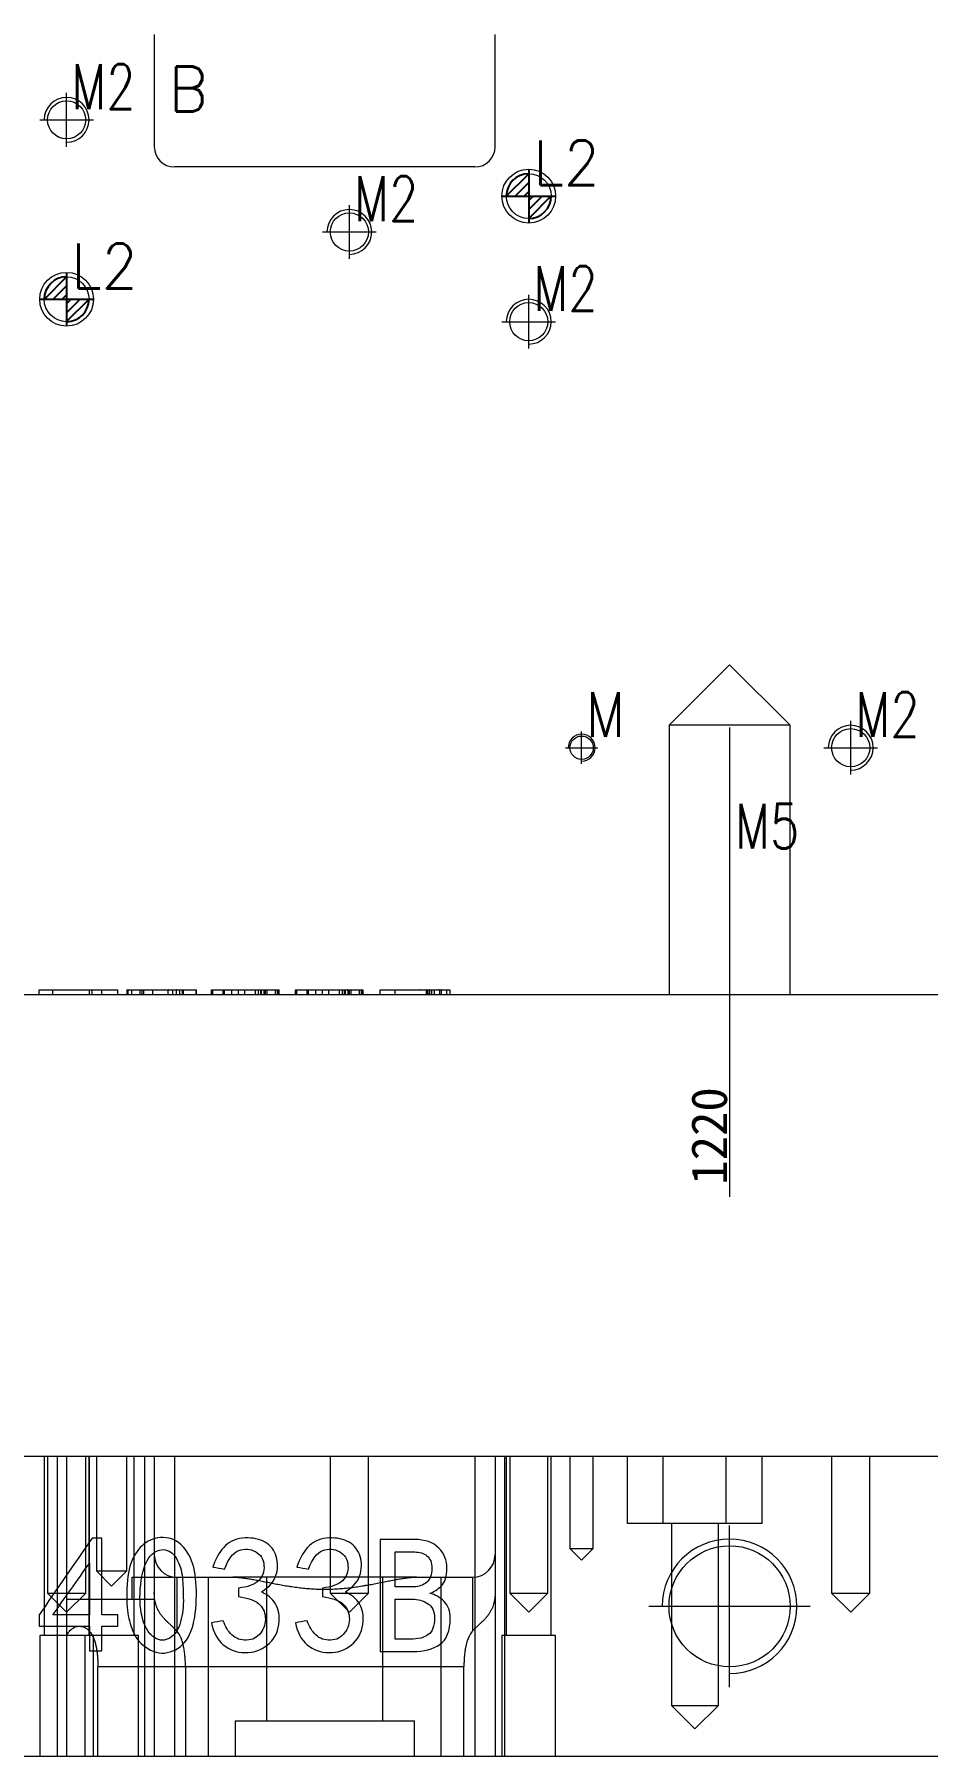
# Model space of a CAD drawing. Header units: millimetres. Extents: x 10479 to 12900, y 31305 to 32703.
# Drawn here: x 11591.2 to 11790.3, y 31336 to 31720 of the extents above; entities that cross this region are included whole.
import ezdxf

# ---------------------------------------------------------------- set-up
doc = ezdxf.new("R2010")
doc.units = ezdxf.units.MM
doc.linetypes.add('CENTER', pattern=[0])
doc.linetypes.add('DASHED', pattern=[0])
for name, color, linetype in [('dim', 4, 'Continuous'), ('LP', 7, 'Continuous'), ('LP_O', 40, 'Continuous')]:
    doc.layers.add(name, color=color, linetype=linetype)
doc.styles.add('_PUG_ERP', font='txt')
doc.styles.add('chinesef_fs', font='txt.shx', dxfattribs={"bigfont": 'gbcbig.shx'})
doc.dimstyles.new('_PUG_ERP', dxfattribs={"dimtxt": 8, "dimasz": 1.5, "dimexe": 0.5, "dimexo": 0.5, "dimgap": 0.5, "dimtad": 1, "dimtxsty": '_PUG_ERP', "dimblk": 'CLOSEDBLANK', "dimcen": 0, "dimclrd": 4, "dimclre": 4, "dimclrt": 3, "dimazin": 3, "dimtfac": 1, "dimtmove": 0, "dimatfit": 3, "dimldrblk": 'CLOSEDBLANK', "dimlwd": 9, "dimlwe": 9})

# ---------------------------------------------------------------- blocks, each defined once
blk = doc.blocks.new('*D735')
at = {"layer": 'Defpoints', "color": 0}
for p in [(11926.17, 32556), (11941.17, 32556), (10526.17, 31506)]:
    blk.add_point(p, dxfattribs=at)
at = {"layer": 'dim', "color": 4, "lineweight": 9}
blk.add_line((11926.67, 32556), (11968.72, 32556), dxfattribs=at)
at = {"layer": 'dim', "color": 3, "lineweight": 13, "insert": (11955.19, 32560.5), "char_height": 8, "attachment_point": 5, "style": '_PUG_ERP'}
blk.add_mtext('1050', dxfattribs=at)
blk = doc.blocks.new('_ClosedBlank')
blk = doc.blocks.new('*D738')
at = {"layer": 'Defpoints', "color": 0}
for p in [(11926.17, 32571), (11926.17, 32556), (10526.17, 31506)]:
    blk.add_point(p, dxfattribs=at)
at = {"layer": 'dim', "color": 4, "lineweight": 9}
blk.add_line((11926.17, 32556.5), (11926.17, 32598.55), dxfattribs=at)
at = {"layer": 'dim', "color": 3, "lineweight": 13, "insert": (11921.67, 32585.02), "char_height": 8, "attachment_point": 5, "rotation": 90, "style": '_PUG_ERP'}
blk.add_mtext('1400', dxfattribs=at)
blk = doc.blocks.new('*D739')
at = {"layer": 'Defpoints', "color": 0}
for p in [(11926.17, 31403.05), (11972.12, 31403.05), (10526.17, 31336.05)]:
    blk.add_point(p, dxfattribs=at)
at = {"layer": 'dim', "color": 4, "lineweight": 9}
blk.add_line((11926.67, 31403.05), (11985.19, 31403.05), dxfattribs=at)
at = {"layer": 'dim', "color": 3, "lineweight": 13, "insert": (11978.91, 31407.55), "char_height": 8, "attachment_point": 5, "style": '_PUG_ERP'}
blk.add_mtext('67', dxfattribs=at)
blk = doc.blocks.new('*D742')
at = {"layer": 'Defpoints', "color": 0}
for p in [(11926.17, 31408.05), (11926.17, 31403.05), (10526.17, 31336.05)]:
    blk.add_point(p, dxfattribs=at)
at = {"layer": 'dim', "color": 4, "lineweight": 9}
blk.add_line((11926.17, 31403.55), (11926.17, 31435.59), dxfattribs=at)
at = {"layer": 'dim', "color": 3, "lineweight": 13, "insert": (11921.67, 31422.07), "char_height": 8, "attachment_point": 5, "rotation": 90, "style": '_PUG_ERP'}
blk.add_mtext('1400', dxfattribs=at)
blk = doc.blocks.new('pg_hx_L0')
at = {"color": 230}
for p, q in [((-0.5, -0.003), (0, 0.497)), ((0, 0.6), (0, -0.6)), ((-0.6, 0), (0.6, 0)), ((-0.3, 0), (0, 0.3)), ((-0.1, 0), (0, 0.1)), ((0.5, 0.003), (0, -0.497)), ((0.1, 0), (0, -0.1)), ((0.3, 0), (0, -0.3))]:
    blk.add_line(p, q, dxfattribs=at)
for start, end in [(90, 180), (270, 0)]:
    blk.add_arc((0, 0), 0.5, start, end, dxfattribs=at)
blk = doc.blocks.new('pg_hx_LLL0')
blk.add_blockref('pg_hx_L0', (0, 0))
blk = doc.blocks.new('*D744')
at = {"layer": 'Defpoints', "color": 0}
for p in [(11746.17, 31566), (10526.17, 31506), (11746.17, 31488.44)]:
    blk.add_point(p, dxfattribs=at)
at = {"layer": 'dim', "color": 4, "lineweight": 9}
blk.add_line((11746.17, 31565.5), (11746.17, 31460.89), dxfattribs=at)
at = {"layer": 'dim', "color": 3, "lineweight": 13, "insert": (11741.67, 31474.42), "char_height": 8, "attachment_point": 5, "rotation": 90, "style": '_PUG_ERP'}
blk.add_mtext('1220', dxfattribs=at)

msp = doc.modelspace()

# ---------------------------------------------------------------- linework, layer by layer
at = {"layer": 'LP', "color": 31, "linetype": 'Continuous', "lineweight": 18}
for p, q in [((11617.889, 31720.048), (11617.889, 31695)), ((11693.889, 31695), (11693.889, 31720.048)), ((11689.389, 31690.5), (11622.389, 31690.5))]:
    msp.add_line(p, q, dxfattribs=at)
at = {"layer": 'LP', "color": 5, "linetype": 'DASHED', "lineweight": 13, "ltscale": 1.505081}
for p, q in [((11746.169, 31579.503), (11732.666, 31566)), ((11759.672, 31566), (11746.169, 31579.503)), ((11732.666, 31566), (11732.666, 31506)), ((11746.169, 31566), (11732.666, 31566)), ((11759.672, 31566), (11746.169, 31566)), ((11759.672, 31506), (11759.672, 31566)), ((11594.086, 31403.047), (11594.086, 31372.467)), ((11602.592, 31372.467), (11602.592, 31403.047)), ((11604.966, 31403.047), (11604.966, 31377.467)), ((11611.772, 31377.467), (11611.772, 31403.047)), ((11657.136, 31403.047), (11657.136, 31372.467)), ((11665.642, 31372.467), (11665.642, 31403.047)), ((11697.136, 31403.047), (11697.136, 31372.467)), ((11705.642, 31372.467), (11705.642, 31403.047)), ((11710.584, 31403.047), (11710.584, 31382.467)), ((11715.79, 31382.467), (11715.79, 31403.047)), ((11768.935, 31403.047), (11768.935, 31372.467)), ((11777.441, 31372.467), (11777.441, 31403.047)), ((11733.186, 31388.047), (11733.186, 31347.467)), ((11743.692, 31347.467), (11743.692, 31388.047)), ((11710.584, 31382.467), (11713.187, 31379.864)), ((11710.584, 31382.467), (11715.79, 31382.467)), ((11713.187, 31379.864), (11715.79, 31382.467)), ((11604.966, 31377.467), (11608.369, 31374.064)), ((11604.966, 31377.467), (11611.772, 31377.467)), ((11608.369, 31374.064), (11611.772, 31377.467)), ((11594.086, 31372.467), (11598.339, 31368.214)), ((11594.086, 31372.467), (11602.592, 31372.467)), ((11598.339, 31368.214), (11602.592, 31372.467)), ((11657.136, 31372.467), (11661.389, 31368.214)), ((11657.136, 31372.467), (11665.642, 31372.467)), ((11661.389, 31368.214), (11665.642, 31372.467)), ((11697.136, 31372.467), (11701.389, 31368.214)), ((11697.136, 31372.467), (11705.642, 31372.467)), ((11701.389, 31368.214), (11705.642, 31372.467)), ((11768.935, 31372.467), (11773.188, 31368.214)), ((11768.935, 31372.467), (11777.441, 31372.467)), ((11773.188, 31368.214), (11777.441, 31372.467)), ((11733.186, 31347.467), (11738.439, 31342.214)), ((11733.186, 31347.467), (11743.692, 31347.467)), ((11738.439, 31342.214), (11743.692, 31347.467))]:
    msp.add_line(p, q, dxfattribs=at)
at = {"layer": 'LP', "color": 135, "linetype": 'Continuous', "lineweight": 18}
for p, q in [((10526.169, 31506), (11926.169, 31506)), ((10526.169, 31403.047), (11926.169, 31403.047)), ((11926.169, 31336.047), (10526.169, 31336.047))]:
    msp.add_line(p, q, dxfattribs=at)
at = {"layer": 'LP', "color": 31, "linetype": 'DASHED', "lineweight": 13, "ltscale": 1.505081}
for p, q in [((11592.189, 31506), (11592.189, 31507)), ((11595.26, 31506), (11595.26, 31507)), ((11603.452, 31506), (11603.452, 31507)), ((11604.035, 31506), (11604.035, 31507)), ((11606.228, 31506), (11606.228, 31507)), ((11609.738, 31506), (11609.738, 31507)), ((11611.752, 31507), (11611.752, 31506)), ((11612.082, 31506), (11612.082, 31507)), ((11613.403, 31507), (11613.397, 31507)), ((11614.694, 31507), (11614.694, 31506)), ((11614.694, 31507), (11614.694, 31507)), ((11615.592, 31506), (11615.592, 31507)), ((11617.566, 31506), (11617.566, 31507)), ((11621.001, 31506), (11621.001, 31507)), ((11622.022, 31506), (11622.022, 31507)), ((11622.831, 31506), (11622.831, 31507)), ((11623.558, 31506), (11623.558, 31507)), ((11624.147, 31506), (11624.147, 31507)), ((11624.367, 31506), (11624.367, 31507)), ((11627.225, 31507), (11627.218, 31507)), ((11627.218, 31506), (11627.218, 31507)), ((11627.276, 31506), (11627.276, 31507)), ((11630.653, 31506), (11630.653, 31507)), ((11630.947, 31506), (11630.947, 31507)), ((11633.285, 31506), (11633.285, 31507)), ((11633.36, 31506), (11633.36, 31507)), ((11633.58, 31506), (11633.58, 31507)), ((11635.191, 31506), (11635.191, 31507)), ((11636.651, 31506), (11636.651, 31507)), ((11638.111, 31506), (11638.111, 31507)), ((11640.455, 31506), (11640.455, 31507)), ((11641.113, 31506), (11641.113, 31507)), ((11641.62, 31506), (11641.62, 31507)), ((11641.771, 31506), (11641.771, 31507)), ((11642.368, 31506), (11642.368, 31507)), ((11642.649, 31506), (11642.649, 31507)), ((11642.664, 31506), (11642.664, 31507)), ((11643.087, 31506), (11643.087, 31507)), ((11644.911, 31506), (11644.911, 31507)), ((11645.376, 31506), (11645.376, 31507)), ((11645.644, 31506), (11645.644, 31507)), ((11645.697, 31507), (11645.695, 31507)), ((11645.734, 31506), (11645.734, 31507)), ((11649.373, 31506), (11649.373, 31507)), ((11649.668, 31506), (11649.668, 31507)), ((11652.006, 31506), (11652.006, 31507)), ((11652.081, 31506), (11652.081, 31507)), ((11652.3, 31506), (11652.3, 31507)), ((11653.911, 31506), (11653.911, 31507)), ((11655.371, 31506), (11655.371, 31507)), ((11656.832, 31506), (11656.832, 31507)), ((11659.176, 31506), (11659.176, 31507)), ((11659.834, 31506), (11659.834, 31507)), ((11660.341, 31506), (11660.341, 31507)), ((11660.492, 31506), (11660.492, 31507)), ((11661.046, 31507), (11661.04, 31507)), ((11661.072, 31507), (11661.068, 31507)), ((11661.082, 31507), (11661.073, 31507)), ((11661.089, 31507), (11661.088, 31507)), ((11661.089, 31506), (11661.089, 31507)), ((11661.37, 31506), (11661.37, 31507)), ((11661.385, 31506), (11661.385, 31507)), ((11661.808, 31506), (11661.808, 31507)), ((11663.632, 31506), (11663.632, 31507)), ((11664.097, 31506), (11664.097, 31507)), ((11664.365, 31506), (11664.365, 31507)), ((11664.455, 31506), (11664.455, 31507)), ((11668.245, 31506), (11668.245, 31507)), ((11671.604, 31506), (11671.604, 31507)), ((11678.623, 31506), (11678.623, 31507)), ((11678.718, 31507), (11678.724, 31507)), ((11678.843, 31506), (11678.843, 31507)), ((11678.994, 31506), (11678.994, 31507)), ((11679.357, 31506), (11679.357, 31507)), ((11679.651, 31507), (11679.648, 31507)), ((11679.796, 31506), (11679.796, 31507)), ((11680.378, 31506), (11680.378, 31507)), ((11681.551, 31506), (11681.551, 31507)), ((11681.914, 31506), (11681.914, 31507)), ((11683.161, 31506), (11683.161, 31507)), ((11683.803, 31507), (11683.799, 31507)), ((11683.888, 31506), (11683.888, 31507)), ((11596.198, 31403.047), (11596.198, 31336.047)), ((11598.369, 31371.047), (11598.369, 31403.047)), ((11615.718, 31403.047), (11615.718, 31336.047)), ((11617.889, 31403.047), (11617.889, 31336.047)), ((11693.889, 31403.047), (11693.889, 31336.047)), ((11696.061, 31336.047), (11696.061, 31403.047)), ((11612.889, 31376.047), (11622.889, 31376.047)), ((11622.889, 31376.047), (11635.395, 31376.047)), ((11622.889, 31376.047), (11622.889, 31364.06)), ((11629.889, 31376.047), (11629.889, 31336.047)), ((11676.383, 31376.047), (11635.395, 31376.047)), ((11642.889, 31376.047), (11642.889, 31344.047)), ((11668.889, 31344.047), (11668.889, 31376.047)), ((11676.383, 31376.047), (11688.889, 31376.047)), ((11681.889, 31336.047), (11681.889, 31376.047)), ((11688.889, 31364.06), (11688.889, 31376.047)), ((11598.369, 31363.126), (11598.369, 31371.047)), ((11603.369, 31371.047), (11598.369, 31371.047)), ((11612.889, 31371.047), (11603.369, 31371.047)), ((11617.889, 31371.047), (11612.889, 31371.047)), ((11592.339, 31363.047), (11592.339, 31336.047)), ((11604.339, 31363.047), (11592.339, 31363.047)), ((11598.369, 31336.047), (11598.369, 31363.126)), ((11602.369, 31363.047), (11602.369, 31336.047)), ((11604.339, 31336.047), (11604.339, 31363.047)), ((11614.369, 31363.047), (11604.339, 31363.047)), ((11614.369, 31336.047), (11614.369, 31363.047)), ((11695.389, 31363.047), (11695.389, 31336.047)), ((11707.389, 31363.047), (11695.389, 31363.047)), ((11707.389, 31336.047), (11707.389, 31363.047)), ((11605.321, 31336.047), (11605.321, 31356.047)), ((11624.841, 31356.047), (11624.841, 31336.047)), ((11686.938, 31336.047), (11686.938, 31356.047)), ((11635.889, 31344.047), (11635.889, 31336.047)), ((11635.889, 31344.047), (11675.889, 31344.047)), ((11675.889, 31336.047), (11675.889, 31344.047))]:
    msp.add_line(p, q, dxfattribs=at)
at = {"layer": 'LP', "color": 155, "linetype": 'DASHED', "lineweight": 13, "ltscale": 1.505081}
for p, q in [((11612.885, 31506), (11612.885, 31507)), ((11615.153, 31506), (11615.153, 31507)), ((11678.699, 31506), (11678.699, 31507)), ((11603.369, 31371.047), (11603.369, 31403.047)), ((11622.389, 31403.047), (11622.389, 31336.047)), ((11689.389, 31403.047), (11689.389, 31336.047)), ((11612.889, 31376.047), (11612.889, 31371.047)), ((11624.841, 31356.047), (11605.321, 31356.047)), ((11686.938, 31356.047), (11624.841, 31356.047))]:
    msp.add_line(p, q, dxfattribs=at)
at = {"layer": 'LP', "color": 2, "linetype": 'DASHED', "lineweight": 13, "ltscale": 1.505081}
for p, q in [((11723.399, 31388.047), (11723.399, 31403.047)), ((11745.439, 31388.047), (11745.439, 31403.047)), ((11753.439, 31388.047), (11753.439, 31403.047)), ((11731.399, 31388.047), (11723.399, 31388.047)), ((11745.439, 31388.047), (11731.399, 31388.047)), ((11753.439, 31388.047), (11745.439, 31388.047))]:
    msp.add_line(p, q, dxfattribs=at)
at = {"layer": 'LP', "color": 42, "linetype": 'Continuous', "lineweight": 18}
for centre, radius in [((11598.339, 31701.005), 4.253), ((11661.389, 31676), 4.253), ((11701.389, 31656), 4.253), ((11773.188, 31561), 4.253), ((11713.187, 31561), 2.603), ((11746.169, 31369.547), 13.503)]:
    msp.add_circle(centre, radius, dxfattribs=at)
at = {"layer": 'LP', "color": 30, "linetype": 'DASHED', "lineweight": 13, "ltscale": 1.505081}
for centre in [(11701.389, 31684), (11598.339, 31661)]:
    msp.add_circle(centre, 6, dxfattribs=at)
at = {"layer": 'LP', "color": 42, "linetype": 'Continuous', "lineweight": 13}
for centre, radius in [((11598.339, 31701.005), 5), ((11661.389, 31676), 5), ((11701.389, 31656), 5), ((11773.188, 31561), 5), ((11713.187, 31561), 3), ((11746.169, 31369.547), 15)]:
    msp.add_arc(centre, radius, 270, 180, dxfattribs=at)
at = {"layer": 'LP', "color": 31, "linetype": 'Continuous', "lineweight": 18}
for centre, start, end in [((11622.389, 31695), 180, 270), ((11689.389, 31695), 270, 0)]:
    msp.add_arc(centre, 4.5, start, end, dxfattribs=at)
at = {"layer": 'LP', "color": 31, "linetype": 'DASHED', "lineweight": 13, "ltscale": 1.505081}
for centre, start, end in [((11622.889, 31381.047), 180, 270), ((11688.889, 31381.047), 270, 0)]:
    msp.add_arc(centre, 5, start, end, dxfattribs=at)
for points in [[(11592.189, 31507), (11596.138, 31507), (11600.086, 31507), (11604.035, 31507)], [(11604.035, 31507), (11604.766, 31507), (11605.497, 31507), (11606.228, 31507)], [(11606.228, 31507), (11607.398, 31507), (11608.568, 31507), (11609.738, 31507)], [(11612.885, 31507), (11613.515, 31507), (11614.42, 31507), (11615.592, 31507)], [(11613.906, 31507), (11613.901, 31507), (11613.897, 31507), (11613.893, 31507)], [(11614.316, 31507), (11614.309, 31507), (11614.302, 31507), (11614.295, 31507)], [(11615.153, 31507), (11615.165, 31507), (11615.178, 31507), (11615.19, 31507)], [(11619.097, 31507), (11619.152, 31507), (11619.208, 31507), (11619.264, 31507)], [(11619.305, 31507), (11619.346, 31507), (11619.387, 31507), (11619.428, 31507)], [(11619.859, 31507), (11619.891, 31507), (11619.924, 31507), (11619.956, 31507)], [(11620.211, 31507), (11620.22, 31507), (11620.23, 31507), (11620.24, 31507)], [(11621.058, 31507), (11621.033, 31507), (11621.007, 31507), (11620.981, 31507)], [(11622.904, 31507), (11622.88, 31507), (11622.856, 31507), (11622.831, 31507)], [(11630.653, 31507), (11630.751, 31507), (11630.849, 31507), (11630.947, 31507)], [(11630.947, 31507), (11631.53, 31507), (11632.339, 31507), (11633.36, 31507)], [(11632.158, 31507), (11632.165, 31507), (11632.173, 31507), (11632.18, 31507)], [(11632.334, 31507), (11632.342, 31507), (11632.349, 31507), (11632.356, 31507)], [(11640.543, 31507), (11640.554, 31507), (11640.565, 31507), (11640.575, 31507)], [(11642.474, 31507), (11642.469, 31507), (11642.463, 31507), (11642.458, 31507)], [(11643.57, 31507), (11643.563, 31507), (11643.556, 31507), (11643.548, 31507)], [(11644.123, 31507), (11644.116, 31507), (11644.11, 31507), (11644.103, 31507)], [(11645.377, 31507), (11645.616, 31507), (11645.734, 31507), (11645.734, 31507)], [(11649.373, 31507), (11649.472, 31507), (11649.57, 31507), (11649.668, 31507)], [(11649.668, 31507), (11650.251, 31507), (11651.06, 31507), (11652.081, 31507)], [(11651.978, 31507), (11651.987, 31507), (11651.996, 31507), (11652.006, 31507)], [(11658.988, 31507), (11658.982, 31507), (11658.976, 31507), (11658.97, 31507)], [(11660.948, 31507), (11660.944, 31507), (11660.939, 31507), (11660.935, 31507)], [(11664.097, 31507), (11664.336, 31507), (11664.455, 31507), (11664.455, 31507)], [(11677.297, 31507), (11677.27, 31507), (11677.242, 31507), (11677.215, 31507)], [(11678.673, 31507), (11678.654, 31507), (11678.635, 31507), (11678.616, 31507)], [(11679.304, 31507), (11679.29, 31507), (11679.276, 31507), (11679.261, 31507)], [(11679.307, 31507), (11679.314, 31507), (11679.321, 31507), (11679.327, 31507)], [(11679.433, 31507), (11679.424, 31507), (11679.415, 31507), (11679.406, 31507)], [(11679.512, 31507), (11679.502, 31507), (11679.49, 31507), (11679.479, 31507)], [(11681.457, 31507), (11681.43, 31507), (11681.404, 31507), (11681.377, 31507)], [(11681.982, 31507), (11681.975, 31507), (11681.968, 31507), (11681.962, 31507)]]:
    msp.add_open_spline(points, degree=3, dxfattribs=at)
for points, knots in [([(11611.752, 31507), (11611.752, 31507), (11611.764, 31507), (11611.884, 31507), (11612.254, 31507), (11612.885, 31507)], [0, 0, 0, 0, 0.1994377, 0.1994377, 1, 1, 1, 1]), ([(11615.592, 31507), (11616.758, 31507), (11618.197, 31507), (11621.611, 31507), (11623.098, 31507), (11624.367, 31507)], [0, 0, 0, 0, 0.5, 0.5, 1, 1, 1, 1]), ([(11624.367, 31507), (11625.628, 31507), (11626.456, 31507), (11627.133, 31507), (11627.276, 31507), (11627.276, 31507)], [0, 0, 0, 0, 0.5786728, 0.5786728, 1, 1, 1, 1]), ([(11633.36, 31507), (11634.382, 31507), (11635.773, 31507), (11639.283, 31507), (11640.818, 31507), (11643.451, 31507), (11644.376, 31507), (11645.221, 31507), (11645.376, 31507), (11645.376, 31507)], [0, 0, 0, 0, 0.2793681, 0.2793681, 0.5587363, 0.5587363, 0.8381044, 0.8381044, 1, 1, 1, 1]), ([(11652.081, 31507), (11653.102, 31507), (11654.494, 31507), (11658.004, 31507), (11659.539, 31507), (11662.172, 31507), (11663.097, 31507), (11663.942, 31507), (11664.097, 31507), (11664.097, 31507)], [0, 0, 0, 0, 0.2793681, 0.2793681, 0.5587363, 0.5587363, 0.8381044, 0.8381044, 1, 1, 1, 1]), ([(11668.245, 31507), (11670.779, 31507), (11673.313, 31507), (11678.281, 31507), (11680.111, 31507), (11682.551, 31507), (11683.161, 31507), (11683.161, 31507), (11683.161, 31507), (11683.161, 31507)], [0, 0, 0, 0, 0.3423398, 0.3423398, 0.6710972, 0.6710972, 0.9998546, 0.9998546, 1, 1, 1, 1]), ([(11683.162, 31507), (11683.647, 31507), (11683.888, 31507), (11683.888, 31507), (11683.888, 31507), (11683.888, 31507)], [0, 0, 0, 0, 0.9994569, 0.9994569, 1, 1, 1, 1]), ([(11635.395, 31376.047), (11635.704, 31376.047), (11636.021, 31376.035), (11636.675, 31375.992), (11637.011, 31375.961), (11637.7, 31375.882), (11638.054, 31375.835), (11638.78, 31375.726), (11639.151, 31375.665), (11639.913, 31375.532), (11640.303, 31375.46), (11640.802, 31375.366), (11640.903, 31375.346), (11641.105, 31375.308), (11641.206, 31375.288), (11641.512, 31375.228), (11641.718, 31375.188), (11642.339, 31375.065), (11642.759, 31374.981), (11643.61, 31374.812), (11644.041, 31374.727), (11644.916, 31374.558), (11645.36, 31374.474), (11646.259, 31374.309), (11646.714, 31374.229), (11647.408, 31374.114), (11647.757, 31374.057), (11648.11, 31374.002), (11648.346, 31373.966), (11648.465, 31373.949), (11649.057, 31373.862), (11649.534, 31373.797), (11650.491, 31373.68), (11651.451, 31373.575), (11652.421, 31373.497), (11653.394, 31373.433), (11653.883, 31373.409), (11654.865, 31373.376), (11655.358, 31373.368), (11656.102, 31373.367), (11656.474, 31373.37), (11656.91, 31373.378), (11657.097, 31373.383), (11657.222, 31373.387), (11657.284, 31373.389), (11657.846, 31373.407), (11658.342, 31373.431), (11659.325, 31373.494), (11659.813, 31373.533), (11660.782, 31373.625), (11661.745, 31373.73), (11663.168, 31373.922), (11664.103, 31374.069), (11664.684, 31374.166), (11664.8, 31374.185), (11665.032, 31374.225), (11665.377, 31374.285), (11665.719, 31374.346), (11666.397, 31374.47), (11666.842, 31374.554), (11667.719, 31374.723), (11668.15, 31374.809), (11669, 31374.977), (11669.419, 31375.061), (11670.243, 31375.224), (11670.649, 31375.303), (11671.248, 31375.417), (11671.446, 31375.454), (11671.692, 31375.499), (11671.741, 31375.508), (11671.838, 31375.526), (11671.887, 31375.535), (11672.033, 31375.561), (11672.517, 31375.647), (11672.986, 31375.724), (11673.716, 31375.833), (11674.072, 31375.881), (11674.765, 31375.961), (11675.102, 31375.992), (11675.757, 31376.035), (11676.075, 31376.047), (11676.383, 31376.047)], [0, 0, 0, 0, 0.03125, 0.03125, 0.0625, 0.0625, 0.09375, 0.09375, 0.125, 0.125, 0.15625, 0.15625, 0.1640625, 0.1640625, 0.171875, 0.171875, 0.1875, 0.1875, 0.21875, 0.21875, 0.25, 0.25, 0.28125, 0.28125, 0.3125, 0.3125, 0.328125, 0.3359375, 0.3359375, 0.34375, 0.34375, 0.375, 0.375, 0.40625, 0.4375, 0.4375, 0.46875, 0.46875, 0.5, 0.5, 0.515625, 0.5234375, 0.5273438, 0.5273438, 0.53125, 0.53125, 0.5625, 0.5625, 0.59375, 0.59375, 0.625, 0.65625, 0.6875, 0.6875, 0.6953125, 0.6953125, 0.703125, 0.71875, 0.71875, 0.75, 0.75, 0.78125, 0.78125, 0.8125, 0.8125, 0.84375, 0.84375, 0.859375, 0.859375, 0.8632813, 0.8632813, 0.8671875, 0.8671875, 0.875, 0.90625, 0.90625, 0.9375, 0.9375, 0.96875, 0.96875, 1, 1, 1, 1]), ([(11622.889, 31364.06), (11622.749, 31364.214), (11622.604, 31364.365), (11622.307, 31364.662), (11622.154, 31364.809), (11621.845, 31365.1), (11621.532, 31365.391), (11621.215, 31365.684), (11620.977, 31365.908), (11620.898, 31365.983), (11620.781, 31366.097), (11620.741, 31366.135), (11620.663, 31366.212), (11620.624, 31366.25), (11620.43, 31366.443), (11620.279, 31366.599), (11619.987, 31366.917), (11619.846, 31367.079), (11619.575, 31367.411), (11619.446, 31367.58), (11619.201, 31367.929), (11619.085, 31368.107), (11618.922, 31368.384), (11618.87, 31368.477), (11618.794, 31368.619), (11618.769, 31368.667), (11618.72, 31368.763), (11618.697, 31368.812), (11618.581, 31369.054), (11618.497, 31369.251), (11618.348, 31369.65), (11618.281, 31369.852), (11618.165, 31370.262), (11618.116, 31370.471), (11618.031, 31370.893), (11617.997, 31371.106), (11617.962, 31371.377), (11617.956, 31371.432), (11617.944, 31371.54), (11617.928, 31371.704), (11617.915, 31371.867), (11617.895, 31372.195), (11617.889, 31372.414), (11617.889, 31372.633)], [0, 0, 0, 0, 0.0625, 0.0625, 0.125, 0.125, 0.1875, 0.25, 0.25, 0.28125, 0.28125, 0.296875, 0.296875, 0.3125, 0.3125, 0.375, 0.375, 0.4375, 0.4375, 0.5, 0.5, 0.5625, 0.5625, 0.59375, 0.59375, 0.609375, 0.609375, 0.625, 0.625, 0.6875, 0.6875, 0.75, 0.75, 0.8125, 0.8125, 0.875, 0.875, 0.890625, 0.890625, 0.90625, 0.9375, 0.9375, 1, 1, 1, 1]), ([(11693.889, 31372.633), (11693.889, 31372.414), (11693.883, 31372.196), (11693.857, 31371.763), (11693.837, 31371.548), (11693.784, 31371.119), (11693.75, 31370.906), (11693.687, 31370.589), (11693.664, 31370.483), (11693.626, 31370.326), (11693.613, 31370.273), (11693.586, 31370.168), (11693.571, 31370.116), (11693.498, 31369.856), (11693.431, 31369.652), (11693.282, 31369.253), (11693.199, 31369.058), (11693.017, 31368.675), (11692.917, 31368.488), (11692.702, 31368.122), (11692.586, 31367.942), (11692.432, 31367.721), (11692.4, 31367.678), (11692.337, 31367.59), (11692.24, 31367.46), (11692.14, 31367.333), (11691.935, 31367.082), (11691.793, 31366.92), (11691.501, 31366.602), (11691.351, 31366.446), (11691.043, 31366.14), (11690.887, 31365.989), (11690.649, 31365.764), (11690.569, 31365.69), (11690.409, 31365.541), (11690.33, 31365.468), (11690.092, 31365.247), (11689.934, 31365.102), (11689.624, 31364.809), (11689.472, 31364.662), (11689.174, 31364.365), (11689.029, 31364.214), (11688.889, 31364.06)], [0, 0, 0, 0, 0.0625, 0.0625, 0.125, 0.125, 0.1875, 0.1875, 0.21875, 0.21875, 0.234375, 0.234375, 0.25, 0.25, 0.3125, 0.3125, 0.375, 0.375, 0.4375, 0.4375, 0.5, 0.5, 0.515625, 0.515625, 0.53125, 0.5625, 0.5625, 0.625, 0.625, 0.6875, 0.6875, 0.75, 0.75, 0.78125, 0.78125, 0.8125, 0.8125, 0.875, 0.875, 0.9375, 0.9375, 1, 1, 1, 1]), ([(11598.369, 31363.126), (11598.441, 31363.256), (11598.517, 31363.383), (11598.68, 31363.629), (11598.766, 31363.748), (11598.951, 31363.979), (11599.05, 31364.09), (11599.261, 31364.302), (11599.373, 31364.402), (11599.608, 31364.585), (11599.733, 31364.67), (11599.898, 31364.764), (11599.931, 31364.783), (11599.999, 31364.818), (11600.034, 31364.835), (11600.138, 31364.884), (11600.209, 31364.914), (11600.424, 31364.995), (11600.573, 31365.038), (11600.765, 31365.074), (11600.804, 31365.08), (11600.882, 31365.091), (11600.92, 31365.095), (11601.037, 31365.106), (11601.192, 31365.114), (11601.347, 31365.107), (11601.464, 31365.097), (11601.503, 31365.092), (11601.58, 31365.082), (11601.619, 31365.075), (11601.812, 31365.04), (11601.961, 31364.999), (11602.177, 31364.918), (11602.248, 31364.888), (11602.353, 31364.839), (11602.388, 31364.822), (11602.456, 31364.787), (11602.489, 31364.769), (11602.654, 31364.675), (11602.779, 31364.591), (11602.956, 31364.454), (11603.013, 31364.406), (11603.098, 31364.332), (11603.125, 31364.306), (11603.18, 31364.255), (11603.207, 31364.229), (11603.339, 31364.097), (11603.437, 31363.986), (11603.622, 31363.757), (11603.709, 31363.638), (11603.871, 31363.393), (11603.948, 31363.267), (11604.037, 31363.105), (11604.055, 31363.073), (11604.09, 31363.007), (11604.107, 31362.974), (11604.157, 31362.875), (11604.19, 31362.808), (11604.284, 31362.607), (11604.342, 31362.471), (11604.452, 31362.196), (11604.503, 31362.058), (11604.598, 31361.777), (11604.642, 31361.635), (11604.767, 31361.206), (11604.839, 31360.914), (11604.918, 31360.544), (11604.933, 31360.47), (11604.962, 31360.321), (11604.977, 31360.246), (11605.017, 31360.021), (11605.042, 31359.871), (11605.111, 31359.419), (11605.15, 31359.117), (11605.214, 31358.51), (11605.24, 31358.205), (11605.281, 31357.592), (11605.296, 31357.285), (11605.316, 31356.668), (11605.321, 31356.358), (11605.321, 31356.047)], [0, 0, 0, 0, 0.03125, 0.03125, 0.0625, 0.0625, 0.09375, 0.09375, 0.125, 0.125, 0.15625, 0.15625, 0.1640625, 0.1640625, 0.171875, 0.171875, 0.1875, 0.1875, 0.21875, 0.21875, 0.2265625, 0.2265625, 0.234375, 0.234375, 0.25, 0.265625, 0.265625, 0.2734375, 0.2734375, 0.28125, 0.28125, 0.3125, 0.3125, 0.328125, 0.328125, 0.3359375, 0.3359375, 0.34375, 0.34375, 0.375, 0.375, 0.390625, 0.390625, 0.3984375, 0.3984375, 0.40625, 0.40625, 0.4375, 0.4375, 0.46875, 0.46875, 0.5, 0.5, 0.5078125, 0.5078125, 0.515625, 0.515625, 0.53125, 0.53125, 0.5625, 0.5625, 0.59375, 0.59375, 0.625, 0.625, 0.6875, 0.6875, 0.703125, 0.703125, 0.71875, 0.71875, 0.75, 0.75, 0.8125, 0.8125, 0.875, 0.875, 0.9375, 0.9375, 1, 1, 1, 1]), ([(11624.841, 31356.047), (11624.841, 31356.408), (11624.834, 31356.767), (11624.807, 31357.481), (11624.787, 31357.836), (11624.732, 31358.543), (11624.696, 31358.894), (11624.608, 31359.592), (11624.554, 31359.939), (11624.457, 31360.457), (11624.421, 31360.628), (11624.363, 31360.885), (11624.343, 31360.97), (11624.3, 31361.141), (11624.278, 31361.226), (11624.209, 31361.479), (11624.16, 31361.646), (11624.052, 31361.975), (11623.994, 31362.138), (11623.899, 31362.379), (11623.866, 31362.459), (11623.798, 31362.618), (11623.763, 31362.697), (11623.652, 31362.93), (11623.573, 31363.082), (11623.402, 31363.377), (11623.31, 31363.52), (11623.112, 31363.798), (11623.005, 31363.932), (11622.889, 31364.06)], [0, 0, 0, 0, 0.125, 0.125, 0.25, 0.25, 0.375, 0.375, 0.5, 0.5, 0.5625, 0.5625, 0.59375, 0.59375, 0.625, 0.625, 0.6875, 0.6875, 0.75, 0.75, 0.78125, 0.78125, 0.8125, 0.8125, 0.875, 0.875, 0.9375, 0.9375, 1, 1, 1, 1]), ([(11688.889, 31364.06), (11688.774, 31363.932), (11688.667, 31363.799), (11688.469, 31363.522), (11688.377, 31363.378), (11688.248, 31363.156), (11688.207, 31363.08), (11688.127, 31362.928), (11688.089, 31362.85), (11687.978, 31362.618), (11687.911, 31362.46), (11687.785, 31362.141), (11687.728, 31361.979), (11687.621, 31361.652), (11687.571, 31361.486), (11687.48, 31361.152), (11687.438, 31360.983), (11687.379, 31360.727), (11687.361, 31360.642), (11687.325, 31360.47), (11687.308, 31360.383), (11687.226, 31359.949), (11687.172, 31359.6), (11687.082, 31358.899), (11687.047, 31358.546), (11686.991, 31357.838), (11686.971, 31357.482), (11686.944, 31356.767), (11686.938, 31356.407), (11686.938, 31356.047)], [0, 0, 0, 0, 0.0625, 0.0625, 0.125, 0.125, 0.15625, 0.15625, 0.1875, 0.1875, 0.25, 0.25, 0.3125, 0.3125, 0.375, 0.375, 0.4375, 0.4375, 0.46875, 0.46875, 0.5, 0.5, 0.625, 0.625, 0.75, 0.75, 0.875, 0.875, 1, 1, 1, 1])]:
    msp.add_open_spline(points, degree=3, knots=knots, dxfattribs=at)
at = {"layer": 'LP', "color": 2, "linetype": 'DASHED', "lineweight": 13, "ltscale": 1.505081}
msp.add_open_spline([(11731.399, 31388.047), (11731.399, 31403.047)], degree=1, dxfattribs=at)
at = {"layer": 'LP', "color": 31, "linetype": 'Continuous', "lineweight": 18}
for points in [[(11604.035, 31384.737), (11600.086, 31379.034), (11596.138, 31373.33), (11592.189, 31367.627)], [(11606.228, 31384.737), (11605.497, 31384.737), (11604.766, 31384.737), (11604.035, 31384.737)], [(11606.228, 31367.627), (11606.228, 31373.33), (11606.228, 31379.034), (11606.228, 31384.737)], [(11615.592, 31383.421), (11614.42, 31382.447), (11613.515, 31381.2), (11612.885, 31379.692)], [(11633.36, 31382.687), (11632.339, 31381.522), (11631.53, 31380.055), (11630.947, 31378.3)], [(11652.081, 31382.687), (11651.06, 31381.522), (11650.251, 31380.055), (11649.668, 31378.3)], [(11668.245, 31384.442), (11668.245, 31376.109), (11668.245, 31367.775), (11668.245, 31359.442)], [(11671.604, 31373.913), (11671.604, 31376.497), (11671.604, 31379.082), (11671.604, 31381.666)], [(11595.26, 31367.627), (11597.991, 31371.477), (11600.722, 31375.327), (11603.452, 31379.178)], [(11603.452, 31379.178), (11603.452, 31375.327), (11603.452, 31371.477), (11603.452, 31367.627)], [(11622.831, 31380.206), (11623.558, 31378.938), (11623.996, 31377.525), (11624.147, 31375.963)], [(11630.947, 31378.3), (11631.825, 31378.154), (11632.702, 31378.008), (11633.58, 31377.861)], [(11649.668, 31378.3), (11650.546, 31378.154), (11651.423, 31378.008), (11652.3, 31377.861)], [(11641.113, 31375.229), (11640.181, 31374.352), (11638.7, 31373.817), (11636.651, 31373.625)], [(11636.651, 31373.625), (11636.651, 31372.99), (11636.651, 31372.355), (11636.651, 31371.719)], [(11659.834, 31375.229), (11658.902, 31374.352), (11657.421, 31373.817), (11655.371, 31373.625)], [(11655.371, 31373.625), (11655.371, 31372.99), (11655.371, 31372.355), (11655.371, 31371.719)], [(11679.357, 31372.453), (11680.234, 31372.748), (11681.084, 31373.31), (11681.914, 31374.132)], [(11636.651, 31371.719), (11638.7, 31371.431), (11640.181, 31370.917), (11641.113, 31370.184)], [(11641.113, 31370.184), (11642.039, 31369.457), (11642.546, 31368.429), (11642.649, 31367.113)], [(11644.911, 31370.115), (11644.184, 31371.281), (11643.135, 31372.158), (11641.771, 31372.748)], [(11645.644, 31365.509), (11645.884, 31367.408), (11645.644, 31368.943), (11644.911, 31370.115)], [(11655.371, 31371.719), (11657.421, 31371.431), (11658.902, 31370.917), (11659.834, 31370.184)], [(11659.834, 31370.184), (11660.759, 31369.457), (11661.267, 31368.429), (11661.37, 31367.113)], [(11663.632, 31370.115), (11662.905, 31371.281), (11661.856, 31372.158), (11660.492, 31372.748)], [(11664.365, 31365.509), (11664.605, 31367.408), (11664.365, 31368.943), (11663.632, 31370.115)], [(11671.604, 31362.218), (11671.604, 31365.191), (11671.604, 31368.164), (11671.604, 31371.137)], [(11592.189, 31367.627), (11592.189, 31366.8), (11592.189, 31365.973), (11592.189, 31365.145)], [(11603.452, 31367.627), (11600.722, 31367.627), (11597.991, 31367.627), (11595.26, 31367.627)], [(11609.738, 31367.627), (11608.568, 31367.627), (11607.398, 31367.627), (11606.228, 31367.627)], [(11609.738, 31365.145), (11609.738, 31365.973), (11609.738, 31366.8), (11609.738, 31367.627)], [(11617.566, 31362.801), (11616.442, 31363.678), (11615.64, 31365.166), (11615.153, 31367.264)], [(11623.558, 31365.509), (11623.023, 31363.898), (11622.173, 31362.828), (11621.001, 31362.294)], [(11633.285, 31366.311), (11632.407, 31366.165), (11631.53, 31366.018), (11630.653, 31365.872)], [(11630.653, 31365.872), (11631.043, 31363.726), (11631.921, 31362.095), (11633.285, 31360.978)], [(11635.191, 31363.171), (11634.313, 31363.994), (11633.676, 31365.043), (11633.285, 31366.311)], [(11642.649, 31367.113), (11642.745, 31365.797), (11642.402, 31364.631), (11641.62, 31363.61)], [(11643.087, 31360.902), (11644.548, 31362.074), (11645.398, 31363.603), (11645.644, 31365.509)], [(11652.006, 31366.311), (11651.128, 31366.165), (11650.251, 31366.018), (11649.373, 31365.872)], [(11649.373, 31365.872), (11649.764, 31363.726), (11650.642, 31362.095), (11652.006, 31360.978)], [(11653.911, 31363.171), (11653.034, 31363.994), (11652.396, 31365.043), (11652.006, 31366.311)], [(11661.37, 31367.113), (11661.466, 31365.797), (11661.123, 31364.631), (11660.341, 31363.61)], [(11661.808, 31360.902), (11663.268, 31362.074), (11664.118, 31363.603), (11664.365, 31365.509)], [(11592.189, 31365.145), (11595.944, 31365.145), (11599.698, 31365.145), (11603.452, 31365.145)], [(11603.452, 31365.145), (11603.452, 31363.292), (11603.452, 31361.439), (11603.452, 31359.586)], [(11606.228, 31365.145), (11607.398, 31365.145), (11608.568, 31365.145), (11609.738, 31365.145)], [(11606.228, 31359.586), (11606.228, 31361.439), (11606.228, 31363.292), (11606.228, 31365.145)], [(11621.001, 31362.294), (11619.829, 31361.752), (11618.684, 31361.924), (11617.566, 31362.801)], [(11603.452, 31359.586), (11604.378, 31359.586), (11605.303, 31359.586), (11606.228, 31359.586)], [(11633.285, 31360.978), (11634.649, 31359.853), (11636.26, 31359.271), (11638.111, 31359.223)], [(11638.111, 31359.223), (11639.968, 31359.168), (11641.62, 31359.73), (11643.087, 31360.902)], [(11652.006, 31360.978), (11653.37, 31359.853), (11654.981, 31359.271), (11656.832, 31359.223)], [(11656.832, 31359.223), (11658.689, 31359.168), (11660.341, 31359.73), (11661.808, 31360.902)]]:
    msp.add_open_spline(points, degree=3, dxfattribs=at)
for points, knots in [([(11624.367, 31382.763), (11623.098, 31384.175), (11621.611, 31384.881), (11618.197, 31384.881), (11616.758, 31384.394), (11615.592, 31383.421)], [0, 0, 0, 0, 0.5, 0.5, 1, 1, 1, 1]), ([(11641.771, 31372.748), (11643.622, 31373.913), (11644.739, 31375.277), (11645.521, 31378.403), (11645.446, 31379.836), (11644.376, 31382.468), (11643.451, 31383.448), (11640.818, 31384.709), (11639.283, 31384.929), (11635.773, 31384.545), (11634.382, 31383.859), (11633.36, 31382.687)], [0, 0, 0, 0, 0.2, 0.2, 0.4, 0.4, 0.6, 0.6, 0.8, 0.8, 1, 1, 1, 1]), ([(11660.492, 31372.748), (11662.343, 31373.913), (11663.46, 31375.277), (11664.242, 31378.403), (11664.166, 31379.836), (11663.097, 31382.468), (11662.172, 31383.448), (11659.539, 31384.709), (11658.004, 31384.929), (11654.494, 31384.545), (11653.102, 31383.859), (11652.081, 31382.687)], [0, 0, 0, 0, 0.2, 0.2, 0.4, 0.4, 0.6, 0.6, 0.8, 0.8, 1, 1, 1, 1]), ([(11615.153, 31367.264), (11614.667, 31369.361), (11614.564, 31371.747), (11615.153, 31377.107), (11615.764, 31379.082), (11617.614, 31381.618), (11618.684, 31382.228), (11621.124, 31382.132), (11622.098, 31381.474), (11622.831, 31380.206)], [0, 0, 0, 0, 0.25, 0.25, 0.5, 0.5, 0.75, 0.75, 1, 1, 1, 1]), ([(11627.218, 31370.04), (11627.362, 31372.816), (11627.239, 31375.284), (11626.456, 31379.568), (11625.628, 31381.351), (11624.367, 31382.763)], [0, 0, 0, 0, 0.4992258, 0.4992258, 1, 1, 1, 1]), ([(11633.58, 31377.861), (11634.361, 31380.103), (11635.41, 31381.474), (11638.042, 31382.447), (11639.283, 31382.372), (11640.455, 31381.741)], [0, 0, 0, 0, 0.5, 0.5, 1, 1, 1, 1]), ([(11640.455, 31381.741), (11641.62, 31381.104), (11642.258, 31380.082), (11642.45, 31377.251), (11642.039, 31376.107), (11641.113, 31375.229)], [0, 0, 0, 0, 0.4987949, 0.4987949, 1, 1, 1, 1]), ([(11652.3, 31377.861), (11653.082, 31380.103), (11654.131, 31381.474), (11656.763, 31382.447), (11658.004, 31382.372), (11659.176, 31381.741)], [0, 0, 0, 0, 0.5, 0.5, 1, 1, 1, 1]), ([(11659.176, 31381.741), (11660.341, 31381.104), (11660.979, 31380.082), (11661.171, 31377.251), (11660.759, 31376.107), (11659.834, 31375.229)], [0, 0, 0, 0, 0.4987949, 0.4987949, 1, 1, 1, 1]), ([(11681.914, 31374.132), (11682.743, 31374.962), (11683.161, 31376.257), (11683.161, 31379.767), (11682.551, 31381.275), (11680.111, 31383.811), (11678.281, 31384.442), (11673.313, 31384.442), (11670.779, 31384.442), (11668.245, 31384.442)], [0, 0, 0, 0, 0.2474442, 0.2474442, 0.4948885, 0.4948885, 0.7423327, 0.7423327, 1, 1, 1, 1]), ([(11671.604, 31381.666), (11673.066, 31381.666), (11674.529, 31381.666), (11677.067, 31381.666), (11677.965, 31381.371), (11678.699, 31380.788)], [0, 0, 0, 0, 0.5760576, 0.5760576, 1, 1, 1, 1]), ([(11678.699, 31380.788), (11679.432, 31380.206), (11679.796, 31379.28), (11679.796, 31376.545), (11679.405, 31375.496), (11678.623, 31374.866)], [0, 0, 0, 0, 0.4636591, 0.4636591, 1, 1, 1, 1]), ([(11612.885, 31379.692), (11612.254, 31378.184), (11611.884, 31376.134), (11611.692, 31370.965), (11611.788, 31368.923), (11612.082, 31367.408)], [0, 0, 0, 0, 0.5, 0.5, 1, 1, 1, 1]), ([(11624.147, 31375.963), (11624.291, 31374.406), (11624.367, 31372.672), (11624.367, 31368.868), (11624.092, 31367.113), (11623.558, 31365.509)], [0, 0, 0, 0, 0.4990991, 0.4990991, 1, 1, 1, 1]), ([(11678.623, 31374.866), (11677.849, 31374.235), (11676.917, 31373.913), (11674.433, 31373.913), (11673.018, 31373.913), (11671.604, 31373.913)], [0, 0, 0, 0, 0.4305428, 0.4305428, 1, 1, 1, 1]), ([(11622.022, 31359.586), (11623.681, 31360.265), (11624.922, 31361.485), (11626.581, 31364.995), (11627.067, 31367.264), (11627.218, 31370.04)], [0, 0, 0, 0, 0.5, 0.5, 1, 1, 1, 1]), ([(11671.604, 31371.137), (11672.872, 31371.137), (11674.14, 31371.137), (11676.677, 31371.137), (11677.821, 31370.821), (11678.843, 31370.184)], [0, 0, 0, 0, 0.5, 0.5, 1, 1, 1, 1]), ([(11678.843, 31370.184), (11679.871, 31369.553), (11680.378, 31368.456), (11680.378, 31365.145), (11679.919, 31363.925), (11678.994, 31363.24)], [0, 0, 0, 0, 0.4699793, 0.4699793, 1, 1, 1, 1]), ([(11681.551, 31361.046), (11683.107, 31362.122), (11683.888, 31364.069), (11683.888, 31368.456), (11683.429, 31369.697), (11681.571, 31371.555), (11680.529, 31372.158), (11679.357, 31372.453)], [0, 0, 0, 0, 0.4754332, 0.4754332, 0.7367488, 0.7367488, 1, 1, 1, 1]), ([(11612.082, 31367.408), (11612.37, 31365.899), (11612.857, 31364.46), (11614.228, 31361.732), (11615.393, 31360.635), (11618.711, 31358.976), (11620.37, 31358.901), (11622.022, 31359.586)], [0, 0, 0, 0, 0.3333333, 0.3333333, 0.6666667, 0.6666667, 1, 1, 1, 1]), ([(11641.62, 31363.61), (11640.846, 31362.582), (11639.797, 31362.047), (11637.165, 31361.951), (11636.068, 31362.342), (11635.191, 31363.171)], [0, 0, 0, 0, 0.5, 0.5, 1, 1, 1, 1]), ([(11660.341, 31363.61), (11659.567, 31362.582), (11658.518, 31362.047), (11655.886, 31361.951), (11654.789, 31362.342), (11653.911, 31363.171)], [0, 0, 0, 0, 0.5, 0.5, 1, 1, 1, 1]), ([(11678.994, 31363.24), (11678.061, 31362.561), (11676.725, 31362.218), (11673.848, 31362.218), (11672.726, 31362.218), (11671.604, 31362.218)], [0, 0, 0, 0, 0.6100079, 0.6100079, 1, 1, 1, 1]), ([(11668.245, 31359.442), (11670.681, 31359.442), (11673.117, 31359.442), (11677.993, 31359.442), (11679.988, 31359.977), (11681.551, 31361.046)], [0, 0, 0, 0, 0.4995314, 0.4995314, 1, 1, 1, 1])]:
    msp.add_open_spline(points, degree=3, knots=knots, dxfattribs=at)
at = {"layer": 'LP_O', "linetype": 'CENTER', "lineweight": 13, "ltscale": 1.505081}
for p, q in [((11598.339, 31695.005), (11598.339, 31707.005)), ((11592.339, 31701.005), (11604.339, 31701.005)), ((11661.389, 31670), (11661.389, 31682)), ((11655.389, 31676), (11667.389, 31676)), ((11701.389, 31650), (11701.389, 31662)), ((11695.389, 31656), (11707.389, 31656)), ((11773.188, 31555), (11773.188, 31567)), ((11713.187, 31557.4), (11713.187, 31564.6)), ((11709.587, 31561), (11716.787, 31561)), ((11767.188, 31561), (11779.188, 31561)), ((11746.169, 31351.547), (11746.169, 31387.547)), ((11728.169, 31369.547), (11764.169, 31369.547))]:
    msp.add_line(p, q, dxfattribs=at)
at = {"layer": 'LP_O', "linetype": 'DASHED', "lineweight": 13, "ltscale": 1.505081}
for p, q in [((11593.339, 31403.047), (11593.339, 31363.047)), ((11603.339, 31363.047), (11603.339, 31403.047)), ((11603.369, 31403.047), (11603.369, 31363.047)), ((11613.369, 31363.047), (11613.369, 31403.047)), ((11696.389, 31403.047), (11696.389, 31363.047)), ((11706.389, 31363.047), (11706.389, 31403.047))]:
    msp.add_line(p, q, dxfattribs=at)
at = {"layer": 'LP_O', "linetype": 'Continuous', "lineweight": 18}
for centre in [(11701.389, 31684), (11598.339, 31661)]:
    msp.add_circle(centre, 5, dxfattribs=at)

# ---------------------------------------------------------------- block references
at = {"layer": 'LP', "lineweight": 13, "ltscale": 1.505081, "xscale": 10, "yscale": 10, "zscale": 10}
for p in [(11701.389, 31684), (11598.339, 31661)]:
    msp.add_blockref('pg_hx_LLL0', p, dxfattribs=at)

# ---------------------------------------------------------------- texts
at = {"layer": 'dim', "color": 4, "lineweight": 13, "style": 'chinesef_fs'}
for s, width, p in [('M2', 0.7599, (11599.371, 31703.418)), ('B', 0.9609, (11621.138, 31702.867)), ('L2', 0.9315, (11702.441, 31686.423)), ('M2', 0.7599, (11662.421, 31678.413)), ('L2', 0.9315, (11599.391, 31663.423)), ('M2', 0.7599, (11702.421, 31658.413)), ('M', 0.8408, (11714.18, 31563.393)), ('M2', 0.7599, (11774.22, 31563.413)), ('M5', 0.7599, (11747.401, 31538.513))]:
    msp.add_text(s, height=10, dxfattribs=dict(at, width=width)).set_placement(p)

# ---------------------------------------------------------------- dimensions: what is measured, and where the dimension line sits
at = {"layer": 'dim', "lineweight": 13}
for feature_location, offset, dtype, origin, picture, middle in [((11926.169, 32556), (0, 15), 1, (10526.169, 31506), '*D738', (11921.669, 32585.024)), ((11926.169, 32556), (15, 0), 0, (10526.169, 31506), '*D735', (11955.193, 32560.5)), ((11746.169, 31566), (0, -77.561), 1, (10526.169, 31506), '*D744', (11741.669, 31474.415)), ((11926.169, 31403.047), (0, 5), 1, (10526.169, 31336.047), '*D742', (11921.669, 31422.071)), ((11926.169, 31403.047), (45.953, 0), 0, (10526.169, 31336.047), '*D739', (11978.908, 31407.547))]:
    dim = msp.add_ordinate_dim(feature_location=feature_location, offset=offset, dtype=dtype, origin=origin, dimstyle='_PUG_ERP', dxfattribs=at)
    dim.commit()
    dim.dimension.update_dxf_attribs({"geometry": picture, "text_midpoint": middle})

doc.saveas('drawing.dxf')
